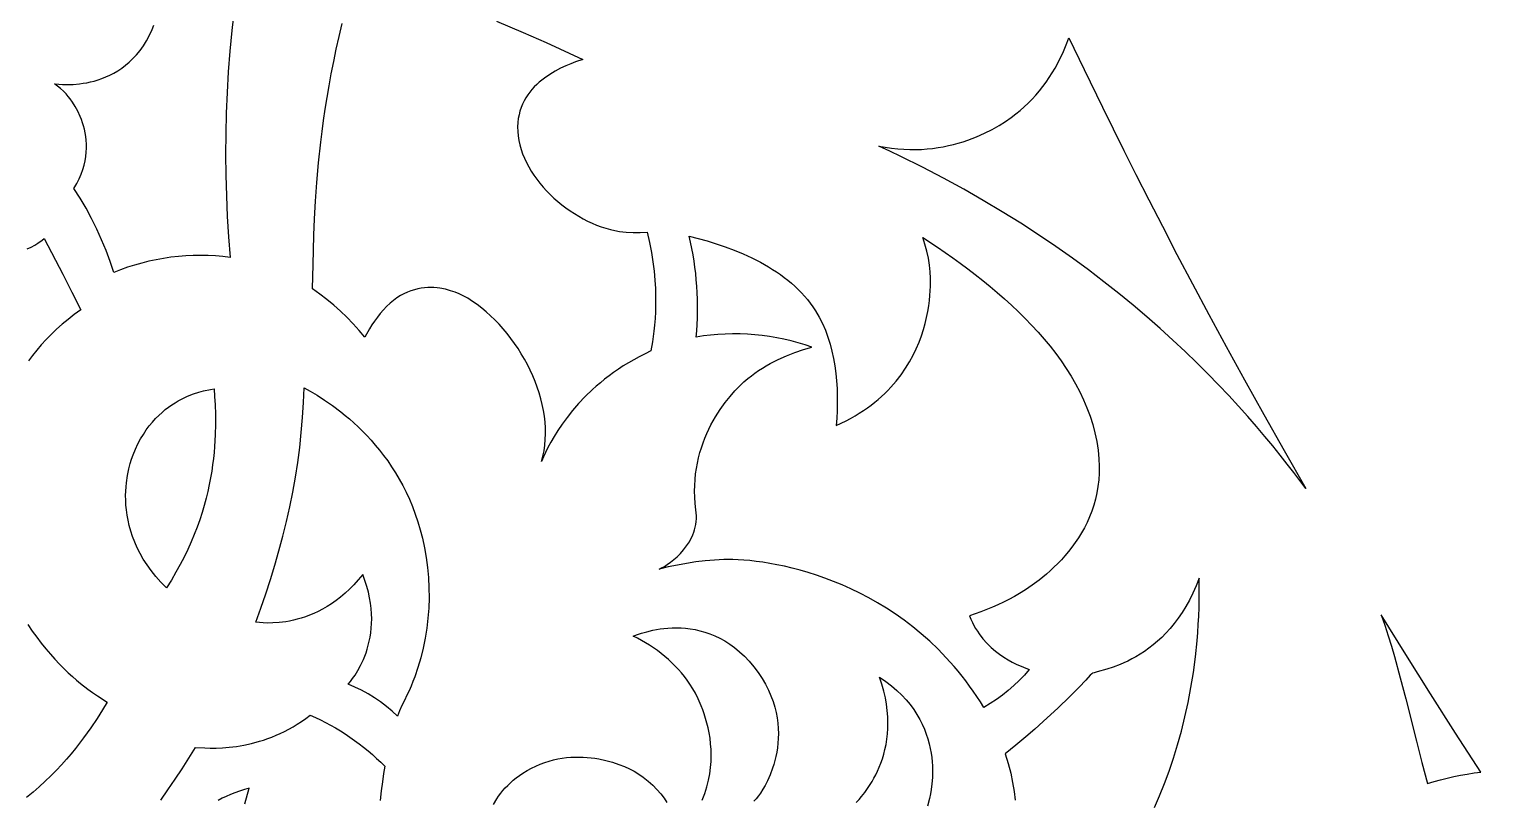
# Model space of a CAD drawing. Extents: x -570 to 570, y -570 to 570.
# Drawn here: x -408.2 to -317.7, y -209.9 to -161.9 of the extents above; entities that cross this region are included whole.
import ezdxf

# ---------------------------------------------------------------- set-up
doc = ezdxf.new("R2010")
doc.units = 0
doc.layers.add('LAYER_1', color=18, linetype='CONTINUOUS')
doc.layers.add('LAYER_2', color=174, linetype='CONTINUOUS')

msp = doc.modelspace()

# ---------------------------------------------------------------- linework, layer by layer
at = {"layer": 'LAYER_1'}
for points in [[(-395.487, -160.704), (-395.632, -161.981), (-395.753, -163.261), (-395.851, -164.543), (-395.927, -165.828), (-395.979, -167.114), (-396.01, -168.4), (-396.018, -169.687), (-396.004, -170.973), (-395.969, -172.258), (-395.913, -173.541), (-395.836, -174.821), (-395.738, -176.099), (-396.192, -176.046), (-396.65, -176.008), (-397.11, -175.984), (-397.571, -175.976), (-398.034, -175.982), (-398.497, -176.003), (-398.96, -176.039), (-399.421, -176.09), (-399.88, -176.156), (-400.337, -176.237), (-400.79, -176.333), (-401.238, -176.444), (-401.682, -176.57), (-402.119, -176.712), (-402.55, -176.868), (-402.973, -177.039), (-403.204, -176.351), (-403.457, -175.67), (-403.734, -174.997), (-404.033, -174.333), (-404.355, -173.68), (-404.699, -173.039), (-405.065, -172.411), (-405.452, -171.798), (-405.282, -171.5), (-405.136, -171.207), (-405.012, -170.918), (-404.909, -170.634), (-404.827, -170.354), (-404.764, -170.081), (-404.718, -169.813), (-404.69, -169.551), (-404.677, -169.295), (-404.678, -169.046), (-404.692, -168.804), (-404.718, -168.569), (-404.756, -168.342), (-404.802, -168.123), (-404.858, -167.913), (-404.92, -167.711), (-404.989, -167.518), (-405.062, -167.334), (-405.219, -166.995), (-405.382, -166.697), (-405.54, -166.443), (-405.686, -166.235), (-405.809, -166.075), (-405.948, -165.912), (-406.115, -165.744), (-406.291, -165.586), (-406.658, -165.286), (-406.403, -165.312), (-406.163, -165.327), (-405.86, -165.334), (-405.503, -165.324), (-405.101, -165.29), (-404.886, -165.261), (-404.663, -165.223), (-404.433, -165.176), (-404.197, -165.117), (-403.957, -165.047), (-403.714, -164.963), (-403.468, -164.866), (-403.222, -164.754), (-402.975, -164.627), (-402.729, -164.483), (-402.486, -164.321), (-402.246, -164.14), (-402.011, -163.94), (-401.781, -163.719), (-401.558, -163.477), (-401.343, -163.212), (-401.137, -162.924), (-400.941, -162.611), (-400.756, -162.273), (-400.584, -161.909), (-400.481, -161.649)], [(-379.159, -161.388), (-377.514, -162.089), (-376.073, -162.727), (-373.789, -163.771), (-374.255, -163.93), (-374.539, -164.038), (-374.848, -164.168), (-375.174, -164.321), (-375.51, -164.499), (-375.85, -164.703), (-376.185, -164.934), (-376.349, -165.061), (-376.509, -165.195), (-376.664, -165.337), (-376.814, -165.487), (-376.957, -165.644), (-377.093, -165.81), (-377.221, -165.985), (-377.339, -166.168), (-377.447, -166.36), (-377.545, -166.561), (-377.63, -166.772), (-377.703, -166.992), (-377.762, -167.221), (-377.806, -167.46), (-377.835, -167.709), (-377.848, -167.969), (-377.842, -168.252), (-377.817, -168.535), (-377.773, -168.818), (-377.712, -169.098), (-377.633, -169.377), (-377.537, -169.653), (-377.425, -169.926), (-377.298, -170.196), (-377.157, -170.462), (-377.002, -170.724), (-376.834, -170.982), (-376.653, -171.234), (-376.461, -171.48), (-376.257, -171.72), (-376.044, -171.954), (-375.821, -172.181), (-375.588, -172.4), (-375.348, -172.612), (-375.1, -172.815), (-374.846, -173.009), (-374.585, -173.194), (-374.319, -173.369), (-374.048, -173.534), (-373.773, -173.688), (-373.495, -173.831), (-373.215, -173.963), (-372.932, -174.082), (-372.649, -174.189), (-372.365, -174.283), (-372.081, -174.364), (-371.798, -174.43), (-371.516, -174.483), (-371.302, -174.512), (-371.087, -174.533), (-370.654, -174.552), (-370.22, -174.547), (-369.788, -174.524), (-369.641, -175.164), (-369.522, -175.784), (-369.428, -176.381), (-369.357, -176.956), (-369.307, -177.508), (-369.275, -178.037), (-369.261, -178.542), (-369.262, -179.022), (-369.275, -179.477), (-369.299, -179.907), (-369.331, -180.311), (-369.371, -180.688), (-369.462, -181.359), (-369.555, -181.918), (-369.923, -182.094), (-370.278, -182.276), (-370.622, -182.463), (-370.953, -182.656), (-371.273, -182.853), (-371.581, -183.055), (-371.878, -183.26), (-372.163, -183.469), (-372.437, -183.68), (-372.7, -183.894), (-372.953, -184.11), (-373.195, -184.327), (-373.648, -184.763), (-374.061, -185.199), (-374.435, -185.631), (-374.773, -186.056), (-375.076, -186.469), (-375.344, -186.866), (-375.58, -187.245), (-375.785, -187.601), (-375.96, -187.93), (-376.108, -188.229), (-376.238, -188.518), (-376.365, -188.808), (-376.276, -188.47), (-376.207, -188.127), (-376.157, -187.779), (-376.127, -187.427), (-376.116, -187.07), (-376.122, -186.711), (-376.146, -186.35), (-376.187, -185.986), (-376.245, -185.622), (-376.319, -185.258), (-376.408, -184.895), (-376.513, -184.532), (-376.632, -184.172), (-376.765, -183.814), (-376.911, -183.46), (-377.07, -183.11), (-377.242, -182.765), (-377.425, -182.425), (-377.62, -182.091), (-377.826, -181.765), (-378.043, -181.446), (-378.269, -181.135), (-378.504, -180.833), (-378.748, -180.541), (-379.001, -180.26), (-379.261, -179.99), (-379.529, -179.732), (-379.803, -179.486), (-380.084, -179.253), (-380.37, -179.035), (-380.661, -178.831), (-380.958, -178.643), (-381.123, -178.547), (-381.282, -178.464), (-381.487, -178.367), (-381.734, -178.266), (-382.018, -178.168), (-382.335, -178.082), (-382.681, -178.015), (-382.864, -177.992), (-383.053, -177.976), (-383.246, -177.969), (-383.445, -177.972), (-383.647, -177.986), (-383.854, -178.012), (-384.063, -178.051), (-384.275, -178.104), (-384.489, -178.172), (-384.705, -178.256), (-384.922, -178.357), (-385.139, -178.476), (-385.356, -178.614), (-385.573, -178.772), (-385.789, -178.951), (-386.003, -179.152), (-386.205, -179.364), (-386.395, -179.586), (-386.576, -179.817), (-386.747, -180.056), (-386.911, -180.301), (-387.067, -180.55), (-387.36, -181.059), (-387.715, -180.635), (-388.085, -180.223), (-388.471, -179.824), (-388.871, -179.44), (-389.286, -179.071), (-389.713, -178.718), (-390.153, -178.381), (-390.604, -178.061), (-390.575, -176.53), (-390.556, -175.654), (-390.529, -174.705), (-390.488, -173.686), (-390.429, -172.597), (-390.347, -171.44), (-390.239, -170.216), (-390.098, -168.926), (-390.015, -168.257), (-389.922, -167.571), (-389.819, -166.87), (-389.705, -166.153), (-389.579, -165.421), (-389.442, -164.673), (-389.293, -163.91), (-389.13, -163.132), (-388.954, -162.339), (-388.764, -161.531)], [(-408.376, -175.567), (-408.117, -175.451), (-407.891, -175.333), (-407.7, -175.218), (-407.424, -175.027), (-407.298, -174.928), (-406.146, -177.139), (-405.578, -178.249), (-405.023, -179.365), (-405.432, -179.655), (-405.82, -179.953), (-406.19, -180.257), (-406.541, -180.568), (-406.874, -180.885), (-407.19, -181.207), (-407.488, -181.532), (-407.77, -181.862), (-408.036, -182.194), (-408.286, -182.528)], [(-338.215, -210.339), (-337.905, -209.606), (-337.606, -208.848), (-337.32, -208.066), (-337.048, -207.261), (-336.793, -206.431), (-336.554, -205.578), (-336.335, -204.701), (-336.135, -203.8), (-335.958, -202.875), (-335.805, -201.927), (-335.676, -200.954), (-335.573, -199.958), (-335.532, -199.452), (-335.499, -198.939), (-335.473, -198.42), (-335.454, -197.895), (-335.443, -197.365), (-335.44, -196.828), (-335.451, -196.054), (-335.636, -196.537), (-335.835, -196.992), (-336.047, -197.42), (-336.27, -197.823), (-336.503, -198.201), (-336.745, -198.555), (-336.994, -198.885), (-337.25, -199.193), (-337.511, -199.479), (-337.776, -199.745), (-338.043, -199.99), (-338.312, -200.216), (-338.581, -200.424), (-338.849, -200.615), (-339.115, -200.788), (-339.377, -200.946), (-339.634, -201.088), (-339.885, -201.217), (-340.129, -201.332), (-340.364, -201.434), (-340.805, -201.604), (-341.196, -201.733), (-341.791, -201.897), (-341.976, -201.943), (-342.072, -201.976), (-342.128, -202.021), (-342.217, -202.107), (-342.497, -202.4), (-342.921, -202.844), (-343.498, -203.431), (-344.237, -204.149), (-344.669, -204.554), (-345.145, -204.988), (-345.666, -205.45), (-346.232, -205.938), (-346.845, -206.451), (-347.506, -206.988), (-347.323, -207.599), (-347.172, -208.194), (-347.051, -208.772), (-346.959, -209.335), (-346.893, -209.88)], [(-408.327, -198.951), (-408.053, -199.355), (-407.774, -199.741), (-407.491, -200.11), (-407.207, -200.462), (-406.923, -200.795), (-406.64, -201.111), (-406.36, -201.409), (-406.084, -201.688), (-405.813, -201.948), (-405.55, -202.19), (-405.296, -202.413), (-405.051, -202.617), (-404.599, -202.968), (-404.302, -203.179), (-403.999, -203.382), (-403.381, -203.771), (-403.673, -204.253), (-404.015, -204.791), (-404.408, -205.377), (-404.855, -206.002), (-405.1, -206.325), (-405.359, -206.655), (-405.634, -206.99), (-405.923, -207.329), (-406.228, -207.671), (-406.549, -208.015), (-406.885, -208.359), (-407.239, -208.702), (-407.609, -209.043), (-407.996, -209.382), (-408.4, -209.717)], [(-366.364, -209.882), (-366.207, -209.463), (-366.078, -209.049), (-365.977, -208.642), (-365.901, -208.242), (-365.849, -207.849), (-365.818, -207.465), (-365.808, -207.09), (-365.815, -206.725), (-365.84, -206.371), (-365.879, -206.028), (-365.932, -205.697), (-365.996, -205.379), (-366.069, -205.075), (-366.15, -204.785), (-366.238, -204.511), (-366.329, -204.252), (-366.424, -204.009), (-366.613, -203.577), (-366.792, -203.22), (-366.947, -202.943), (-367.127, -202.657), (-367.292, -202.419), (-367.467, -202.188), (-367.652, -201.962), (-367.844, -201.742), (-368.045, -201.529), (-368.253, -201.322), (-368.469, -201.122), (-368.691, -200.929), (-368.92, -200.744), (-369.154, -200.566), (-369.394, -200.397), (-369.639, -200.235), (-369.889, -200.082), (-370.143, -199.938), (-370.4, -199.802), (-370.661, -199.676), (-370.394, -199.574), (-370.14, -199.488), (-369.816, -199.394), (-369.428, -199.302), (-368.985, -199.223), (-368.745, -199.193), (-368.494, -199.169), (-368.233, -199.155), (-367.962, -199.15), (-367.684, -199.157), (-367.398, -199.177), (-367.106, -199.211), (-366.808, -199.261), (-366.506, -199.328), (-366.201, -199.413), (-365.893, -199.518), (-365.583, -199.644), (-365.273, -199.792), (-364.963, -199.964), (-364.654, -200.161), (-364.347, -200.385), (-364.043, -200.636), (-363.744, -200.917), (-363.449, -201.228), (-363.16, -201.572), (-362.885, -201.938), (-362.642, -202.302), (-362.429, -202.664), (-362.245, -203.024), (-362.087, -203.38), (-361.956, -203.732), (-361.848, -204.079), (-361.764, -204.421), (-361.7, -204.757), (-361.657, -205.087), (-361.631, -205.409), (-361.623, -205.724), (-361.63, -206.031), (-361.651, -206.328), (-361.684, -206.616), (-361.729, -206.893), (-361.783, -207.16), (-361.845, -207.416), (-361.914, -207.659), (-361.987, -207.889), (-362.145, -208.31), (-362.305, -208.673), (-362.456, -208.972), (-362.587, -209.203), (-362.74, -209.442), (-362.872, -209.617), (-363.01, -209.786), (-363.156, -209.949)], [(-356.793, -210.031), (-356.608, -209.834), (-356.445, -209.644), (-356.248, -209.394), (-356.03, -209.086), (-355.8, -208.722), (-355.685, -208.518), (-355.571, -208.301), (-355.46, -208.071), (-355.353, -207.827), (-355.252, -207.569), (-355.157, -207.299), (-355.071, -207.015), (-354.995, -206.719), (-354.929, -206.41), (-354.877, -206.089), (-354.838, -205.755), (-354.814, -205.409), (-354.806, -205.051), (-354.817, -204.681), (-354.847, -204.299), (-354.898, -203.906), (-354.971, -203.501), (-355.067, -203.085), (-355.188, -202.658), (-355.336, -202.22), (-354.944, -202.487), (-354.583, -202.763), (-354.253, -203.046), (-353.951, -203.336), (-353.676, -203.632), (-353.428, -203.932), (-353.205, -204.235), (-353.005, -204.541), (-352.829, -204.848), (-352.674, -205.156), (-352.539, -205.462), (-352.423, -205.766), (-352.324, -206.067), (-352.243, -206.365), (-352.176, -206.656), (-352.124, -206.942), (-352.085, -207.22), (-352.057, -207.49), (-352.04, -207.75), (-352.033, -207.999), (-352.04, -208.461), (-352.07, -208.868), (-352.113, -209.211), (-352.159, -209.48), (-352.222, -209.766), (-352.349, -210.243)], [(-400.056, -209.868), (-399.605, -209.225), (-399.164, -208.576), (-398.73, -207.921), (-398.306, -207.261), (-397.89, -206.595), (-397.312, -206.628), (-396.973, -206.635), (-396.604, -206.632), (-396.209, -206.615), (-395.788, -206.582), (-395.345, -206.528), (-394.882, -206.451), (-394.402, -206.347), (-393.906, -206.213), (-393.654, -206.134), (-393.399, -206.046), (-393.141, -205.949), (-392.881, -205.842), (-392.619, -205.726), (-392.355, -205.599), (-392.091, -205.461), (-391.825, -205.312), (-391.558, -205.152), (-391.291, -204.979), (-391.025, -204.795), (-390.758, -204.597), (-390.435, -204.737), (-390.116, -204.885), (-389.801, -205.043), (-389.489, -205.209), (-389.181, -205.383), (-388.878, -205.566), (-388.579, -205.756), (-388.285, -205.953), (-387.995, -206.158), (-387.711, -206.37), (-387.431, -206.588), (-387.157, -206.812), (-386.888, -207.042), (-386.626, -207.278), (-386.369, -207.52), (-386.118, -207.766), (-386.191, -208.222), (-386.265, -208.73), (-386.335, -209.288), (-386.397, -209.895)], [(-379.361, -210.141), (-379.148, -209.794), (-379.03, -209.622), (-378.903, -209.452), (-378.766, -209.284), (-378.621, -209.119), (-378.466, -208.956), (-378.301, -208.798), (-378.126, -208.642), (-377.94, -208.492), (-377.743, -208.346), (-377.536, -208.205), (-377.262, -208.037), (-376.988, -207.887), (-376.714, -207.754), (-376.439, -207.636), (-376.164, -207.534), (-375.89, -207.447), (-375.617, -207.373), (-375.346, -207.313), (-375.076, -207.266), (-374.809, -207.231), (-374.544, -207.207), (-374.283, -207.194), (-374.026, -207.192), (-373.772, -207.199), (-373.523, -207.214), (-373.279, -207.238), (-373.04, -207.27), (-372.806, -207.308), (-372.358, -207.404), (-371.938, -207.519), (-371.55, -207.649), (-371.195, -207.789), (-370.879, -207.933), (-370.604, -208.076), (-370.373, -208.214), (-370.031, -208.45), (-369.718, -208.697), (-369.435, -208.952), (-369.178, -209.213), (-368.947, -209.479), (-368.74, -209.746), (-368.556, -210.013)], [(-394.829, -210.098), (-394.547, -209.131), (-394.853, -209.219), (-395.148, -209.314), (-395.435, -209.416), (-395.712, -209.525), (-395.98, -209.641), (-396.239, -209.762), (-396.489, -209.889)]]:
    msp.add_lwpolyline(points, dxfattribs=at)
for points in [[(-343.561, -162.431), (-342.599, -164.406), (-341.456, -166.748), (-340.122, -169.449), (-339.378, -170.932), (-338.583, -172.503), (-337.733, -174.161), (-336.829, -175.905), (-335.867, -177.733), (-334.847, -179.646), (-333.767, -181.642), (-332.625, -183.721), (-331.421, -185.881), (-330.153, -188.122), (-328.807, -190.483), (-329.551, -189.491), (-329.962, -188.959), (-330.399, -188.406), (-330.862, -187.832), (-331.353, -187.239), (-331.872, -186.627), (-332.419, -185.999), (-332.994, -185.355), (-333.599, -184.697), (-334.234, -184.026), (-334.9, -183.344), (-335.596, -182.65), (-336.323, -181.948), (-337.083, -181.237), (-337.874, -180.52), (-338.699, -179.798), (-339.558, -179.071), (-340.45, -178.341), (-341.377, -177.61), (-342.339, -176.878), (-343.336, -176.147), (-344.37, -175.418), (-345.44, -174.693), (-346.547, -173.972), (-347.692, -173.258), (-348.875, -172.55), (-350.097, -171.851), (-351.358, -171.162), (-352.659, -170.483), (-354, -169.817), (-354.686, -169.489), (-355.382, -169.164), (-354.982, -169.239), (-354.589, -169.298), (-354.203, -169.341), (-353.823, -169.369), (-353.45, -169.383), (-353.084, -169.383), (-352.726, -169.37), (-352.374, -169.346), (-352.03, -169.31), (-351.694, -169.263), (-351.366, -169.206), (-351.046, -169.14), (-350.734, -169.066), (-350.43, -168.983), (-350.135, -168.894), (-349.848, -168.798), (-349.571, -168.696), (-349.302, -168.589), (-348.793, -168.363), (-348.322, -168.125), (-347.89, -167.881), (-347.499, -167.636), (-347.15, -167.397), (-346.845, -167.168), (-346.585, -166.956), (-346.33, -166.731), (-346.082, -166.495), (-345.843, -166.249), (-345.611, -165.995), (-345.388, -165.732), (-345.174, -165.461), (-344.968, -165.183), (-344.772, -164.898), (-344.585, -164.606), (-344.408, -164.309), (-344.24, -164.006), (-344.083, -163.699), (-343.937, -163.387), (-343.801, -163.071), (-343.675, -162.753)], [(-349.736, -198.408), (-349.649, -198.614), (-349.555, -198.812), (-349.457, -199.001), (-349.353, -199.183), (-349.244, -199.356), (-349.131, -199.522), (-348.895, -199.832), (-348.646, -200.113), (-348.388, -200.367), (-348.124, -200.595), (-347.858, -200.8), (-347.592, -200.982), (-347.33, -201.143), (-347.075, -201.285), (-346.829, -201.408), (-346.382, -201.606), (-346.012, -201.75), (-346.318, -202.095), (-346.639, -202.427), (-346.974, -202.745), (-347.323, -203.05), (-347.685, -203.339), (-348.058, -203.613), (-348.442, -203.869), (-348.835, -204.109), (-349.051, -203.762), (-349.272, -203.424), (-349.497, -203.095), (-349.726, -202.773), (-349.959, -202.46), (-350.195, -202.155), (-350.436, -201.858), (-350.68, -201.568), (-351.177, -201.013), (-351.685, -200.487), (-352.204, -199.991), (-352.732, -199.524), (-353.268, -199.085), (-353.809, -198.672), (-354.355, -198.287), (-354.905, -197.926), (-355.456, -197.591), (-356.008, -197.279), (-356.559, -196.991), (-357.108, -196.726), (-357.653, -196.482), (-358.193, -196.259), (-358.727, -196.056), (-359.253, -195.873), (-359.769, -195.708), (-360.276, -195.561), (-360.77, -195.432), (-361.251, -195.318), (-361.717, -195.221), (-362.167, -195.138), (-362.599, -195.069), (-363.013, -195.013), (-363.406, -194.97), (-363.778, -194.938), (-364.127, -194.917), (-364.451, -194.907), (-365.029, -194.908), (-365.607, -194.934), (-366.185, -194.981), (-366.761, -195.049), (-367.335, -195.137), (-367.906, -195.242), (-368.473, -195.365), (-369.035, -195.502), (-368.889, -195.425), (-368.72, -195.327), (-368.535, -195.207), (-368.337, -195.067), (-368.132, -194.906), (-367.924, -194.724), (-367.719, -194.522), (-367.52, -194.299), (-367.333, -194.056), (-367.162, -193.793), (-367.085, -193.654), (-367.013, -193.51), (-366.948, -193.361), (-366.89, -193.207), (-366.84, -193.048), (-366.798, -192.885), (-366.765, -192.716), (-366.741, -192.542), (-366.728, -192.364), (-366.725, -192.181), (-366.734, -191.993), (-366.755, -191.8), (-366.8, -191.409), (-366.827, -191.026), (-366.838, -190.651), (-366.832, -190.283), (-366.812, -189.923), (-366.777, -189.572), (-366.729, -189.228), (-366.668, -188.893), (-366.595, -188.566), (-366.511, -188.247), (-366.417, -187.938), (-366.313, -187.637), (-366.201, -187.344), (-366.081, -187.061), (-365.954, -186.787), (-365.821, -186.522), (-365.683, -186.266), (-365.54, -186.02), (-365.244, -185.556), (-364.94, -185.132), (-364.634, -184.748), (-364.332, -184.404), (-364.043, -184.103), (-363.771, -183.845), (-363.523, -183.631), (-363.306, -183.458), (-363.083, -183.292), (-362.854, -183.133), (-362.62, -182.981), (-362.382, -182.836), (-362.138, -182.697), (-361.89, -182.566), (-361.639, -182.441), (-361.126, -182.213), (-360.602, -182.012), (-360.071, -181.838), (-359.534, -181.692), (-359.962, -181.545), (-360.396, -181.411), (-360.836, -181.292), (-361.281, -181.188), (-361.73, -181.097), (-362.182, -181.021), (-362.637, -180.96), (-363.094, -180.912), (-363.553, -180.88), (-364.012, -180.861), (-364.471, -180.857), (-364.929, -180.868), (-365.385, -180.893), (-365.839, -180.933), (-366.291, -180.987), (-366.738, -181.056), (-366.706, -180.663), (-366.681, -180.269), (-366.664, -179.875), (-366.656, -179.479), (-366.655, -179.083), (-366.662, -178.687), (-366.678, -178.291), (-366.701, -177.896), (-366.732, -177.501), (-366.772, -177.106), (-366.819, -176.713), (-366.874, -176.321), (-366.938, -175.931), (-367.009, -175.543), (-367.089, -175.156), (-367.176, -174.772), (-366.619, -174.913), (-366.056, -175.07), (-365.492, -175.244), (-364.929, -175.436), (-364.369, -175.646), (-363.817, -175.875), (-363.275, -176.124), (-362.745, -176.394), (-362.232, -176.686), (-361.982, -176.841), (-361.736, -177.001), (-361.497, -177.167), (-361.263, -177.339), (-361.035, -177.517), (-360.814, -177.702), (-360.599, -177.892), (-360.392, -178.09), (-360.192, -178.293), (-360, -178.504), (-359.816, -178.721), (-359.642, -178.945), (-359.476, -179.175), (-359.319, -179.413), (-359.09, -179.805), (-358.885, -180.211), (-358.704, -180.628), (-358.545, -181.056), (-358.408, -181.494), (-358.29, -181.941), (-358.193, -182.394), (-358.113, -182.852), (-358.051, -183.315), (-358.006, -183.781), (-357.976, -184.249), (-357.96, -184.716), (-357.958, -185.183), (-357.968, -185.647), (-357.989, -186.108), (-358.021, -186.564), (-357.714, -186.421), (-357.417, -186.272), (-357.131, -186.119), (-356.856, -185.962), (-356.591, -185.8), (-356.335, -185.634), (-356.09, -185.464), (-355.854, -185.29), (-355.628, -185.113), (-355.411, -184.932), (-355.203, -184.749), (-355.004, -184.562), (-354.813, -184.373), (-354.631, -184.182), (-354.292, -183.793), (-353.985, -183.397), (-353.708, -182.997), (-353.46, -182.593), (-353.239, -182.188), (-353.044, -181.783), (-352.874, -181.381), (-352.726, -180.982), (-352.599, -180.59), (-352.491, -180.205), (-352.403, -179.83), (-352.33, -179.466), (-352.273, -179.115), (-352.23, -178.779), (-352.198, -178.459), (-352.166, -177.877), (-352.164, -177.384), (-352.181, -176.993), (-352.22, -176.577), (-352.295, -176.139), (-352.394, -175.705), (-352.513, -175.276), (-352.647, -174.851), (-351.716, -175.468), (-350.778, -176.12), (-350.309, -176.459), (-349.841, -176.807), (-349.375, -177.163), (-348.913, -177.528), (-348.456, -177.901), (-348.004, -178.283), (-347.559, -178.672), (-347.122, -179.07), (-346.693, -179.476), (-346.275, -179.89), (-345.867, -180.313), (-345.472, -180.742), (-345.09, -181.18), (-344.722, -181.626), (-344.369, -182.079), (-344.033, -182.539), (-343.715, -183.007), (-343.415, -183.483), (-343.135, -183.966), (-342.876, -184.456), (-342.638, -184.954), (-342.424, -185.458), (-342.233, -185.97), (-342.068, -186.488), (-341.929, -187.014), (-341.817, -187.546), (-341.733, -188.085), (-341.702, -188.357), (-341.679, -188.63), (-341.659, -189.08), (-341.663, -189.517), (-341.691, -189.942), (-341.74, -190.356), (-341.809, -190.758), (-341.898, -191.148), (-342.005, -191.526), (-342.129, -191.893), (-342.268, -192.248), (-342.422, -192.591), (-342.588, -192.923), (-342.767, -193.242), (-342.956, -193.551), (-343.155, -193.847), (-343.362, -194.132), (-343.576, -194.405), (-343.796, -194.667), (-344.02, -194.917), (-344.248, -195.156), (-344.477, -195.383), (-344.708, -195.598), (-344.938, -195.802), (-345.391, -196.175), (-345.829, -196.502), (-346.24, -196.784), (-346.615, -197.02), (-346.944, -197.21), (-347.279, -197.388), (-347.62, -197.557), (-347.965, -197.717), (-348.313, -197.869), (-349.02, -198.151)], [(-396.735, -184.28), (-396.7, -184.746), (-396.67, -185.268), (-396.65, -185.845), (-396.645, -186.471), (-396.661, -187.144), (-396.703, -187.86), (-396.736, -188.234), (-396.777, -188.617), (-396.826, -189.009), (-396.886, -189.409), (-396.956, -189.819), (-397.037, -190.235), (-397.13, -190.66), (-397.235, -191.091), (-397.353, -191.529), (-397.485, -191.973), (-397.631, -192.423), (-397.792, -192.878), (-397.969, -193.338), (-398.162, -193.803), (-398.372, -194.272), (-398.6, -194.744), (-398.846, -195.219), (-399.11, -195.697), (-399.395, -196.178), (-399.7, -196.66), (-400.047, -196.306), (-400.364, -195.95), (-400.65, -195.593), (-400.908, -195.235), (-401.138, -194.878), (-401.342, -194.522), (-401.522, -194.168), (-401.677, -193.816), (-401.811, -193.469), (-401.923, -193.126), (-402.016, -192.788), (-402.091, -192.457), (-402.149, -192.132), (-402.191, -191.815), (-402.219, -191.507), (-402.234, -191.209), (-402.238, -190.92), (-402.23, -190.643), (-402.214, -190.377), (-402.19, -190.124), (-402.125, -189.66), (-402.044, -189.256), (-401.958, -188.92), (-401.878, -188.658), (-401.778, -188.38), (-401.63, -188.032), (-401.472, -187.704), (-401.306, -187.397), (-401.132, -187.108), (-400.952, -186.838), (-400.765, -186.585), (-400.573, -186.351), (-400.377, -186.132), (-400.178, -185.93), (-399.976, -185.743), (-399.773, -185.572), (-399.569, -185.414), (-399.365, -185.27), (-399.163, -185.138), (-398.962, -185.02), (-398.765, -184.912), (-398.382, -184.731), (-398.022, -184.588), (-397.692, -184.48), (-397.398, -184.401), (-396.95, -184.312)], [(-388.396, -202.661), (-388.249, -202.483), (-388.12, -202.313), (-387.965, -202.089), (-387.795, -201.815), (-387.619, -201.491), (-387.444, -201.119), (-387.361, -200.916), (-387.281, -200.701), (-387.207, -200.474), (-387.139, -200.237), (-387.079, -199.988), (-387.027, -199.728), (-386.985, -199.458), (-386.954, -199.178), (-386.934, -198.887), (-386.928, -198.586), (-386.937, -198.275), (-386.96, -197.955), (-387, -197.625), (-387.058, -197.285), (-387.135, -196.936), (-387.232, -196.579), (-387.35, -196.212), (-387.49, -195.837), (-387.761, -196.164), (-388.034, -196.466), (-388.311, -196.746), (-388.589, -197.003), (-388.868, -197.239), (-389.148, -197.455), (-389.427, -197.651), (-389.705, -197.828), (-389.981, -197.987), (-390.255, -198.13), (-390.525, -198.256), (-390.792, -198.368), (-391.053, -198.465), (-391.309, -198.549), (-391.559, -198.62), (-391.802, -198.68), (-392.037, -198.73), (-392.264, -198.769), (-392.69, -198.822), (-393.073, -198.847), (-393.407, -198.851), (-393.688, -198.841), (-393.909, -198.824), (-394.147, -198.798), (-393.826, -197.922), (-393.521, -197.039), (-393.23, -196.15), (-392.956, -195.254), (-392.698, -194.353), (-392.458, -193.446), (-392.235, -192.535), (-392.031, -191.62), (-391.846, -190.7), (-391.68, -189.778), (-391.535, -188.853), (-391.411, -187.926), (-391.308, -186.997), (-391.228, -186.067), (-391.17, -185.136), (-391.136, -184.205), (-390.753, -184.421), (-390.325, -184.678), (-389.86, -184.978), (-389.366, -185.322), (-388.849, -185.713), (-388.585, -185.926), (-388.318, -186.151), (-388.049, -186.389), (-387.778, -186.64), (-387.508, -186.903), (-387.238, -187.18), (-386.971, -187.469), (-386.705, -187.773), (-386.444, -188.09), (-386.186, -188.421), (-385.934, -188.767), (-385.688, -189.127), (-385.45, -189.501), (-385.219, -189.891), (-384.997, -190.295), (-384.785, -190.715), (-384.584, -191.15), (-384.395, -191.602), (-384.218, -192.069), (-384.054, -192.552), (-383.905, -193.052), (-383.771, -193.569), (-383.641, -194.171), (-383.535, -194.782), (-383.453, -195.401), (-383.398, -196.026), (-383.367, -196.654), (-383.361, -197.285), (-383.382, -197.917), (-383.428, -198.547), (-383.499, -199.175), (-383.597, -199.798), (-383.721, -200.414), (-383.872, -201.023), (-384.049, -201.621), (-384.252, -202.209), (-384.364, -202.497), (-384.483, -202.782), (-384.608, -203.064), (-384.74, -203.341), (-384.897, -203.665), (-385.049, -203.992), (-385.19, -204.322), (-385.317, -204.659), (-385.652, -204.345), (-386.005, -204.047), (-386.373, -203.766), (-386.755, -203.504), (-387.15, -203.262), (-387.556, -203.04), (-387.972, -202.839)], [(-324.112, -198.35), (-323.894, -198.994), (-323.686, -199.641), (-323.487, -200.292), (-323.296, -200.944), (-322.933, -202.255), (-322.589, -203.572), (-321.924, -206.213), (-321.587, -207.532), (-321.235, -208.847), (-320.831, -208.719), (-320.423, -208.604), (-320.011, -208.5), (-319.597, -208.406), (-319.18, -208.323), (-318.762, -208.249), (-318.342, -208.185), (-317.922, -208.128), (-319.499, -205.703), (-321.055, -203.263), (-322.592, -200.812)]]:
    msp.add_lwpolyline(points, close=True, dxfattribs=at)
at = {"layer": 'LAYER_2'}
msp.add_lwpolyline([(0, 570, 0.414214), (-570, 0, 0.414214), (0, -570, 0.414214), (570, 0, 0.414214)], format="xyb", close=True, dxfattribs=at)

doc.saveas('drawing.dxf')
